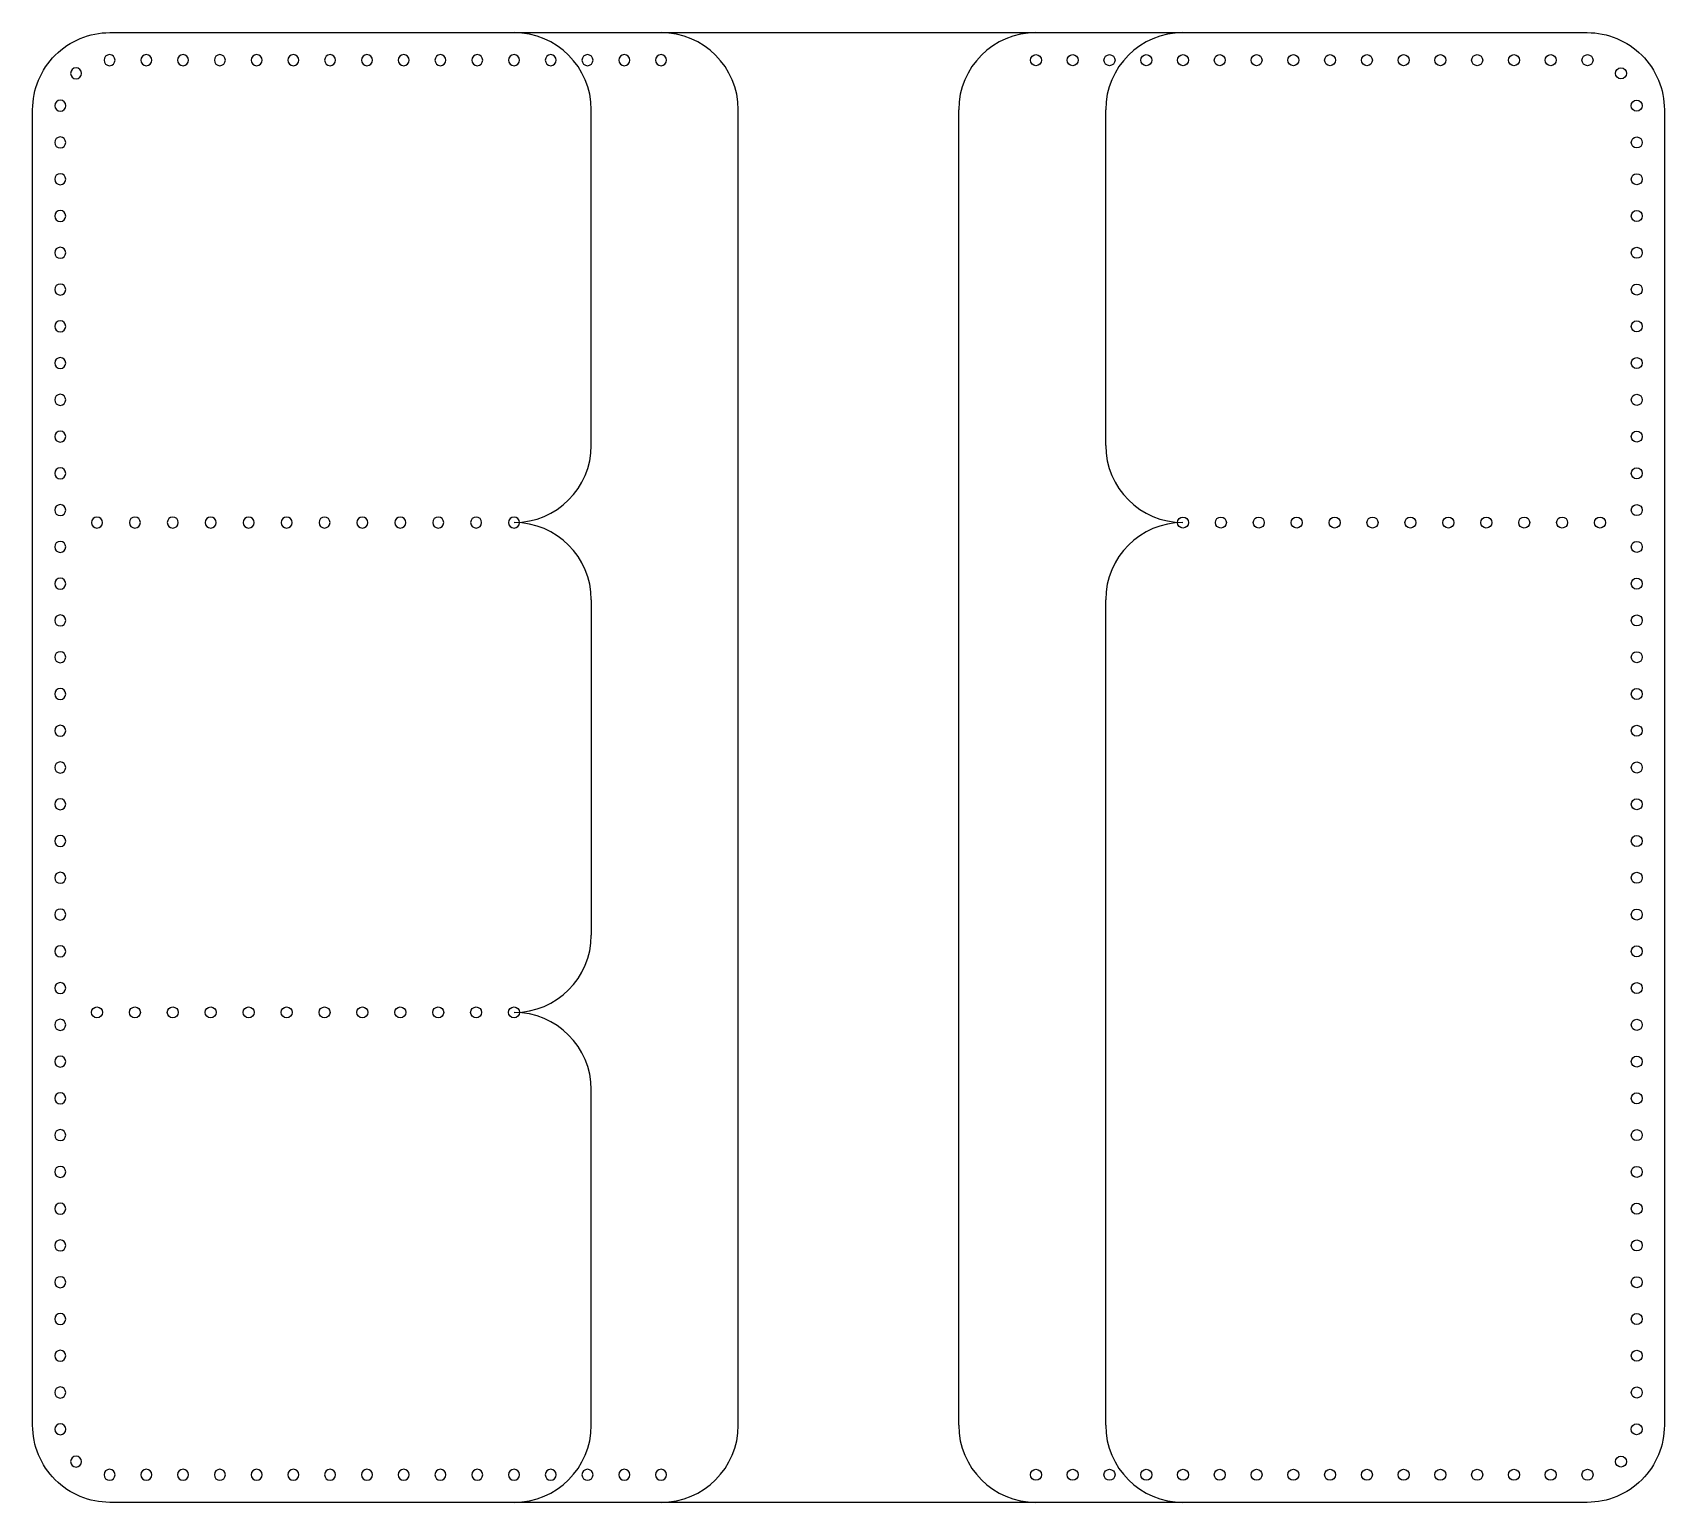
# Model space of a CAD drawing. Header units: millimetres. Extents: x 1821 to 2043, y 1712 to 1912.
import ezdxf

# ---------------------------------------------------------------- set-up
doc = ezdxf.new("R2010")
doc.units = ezdxf.units.MM

# ---------------------------------------------------------------- blocks, each defined once
blk = doc.blocks.new('*U3')
blk.add_circle((0, 0), 0.75)
blk = doc.blocks.new('*U4')
at = {"color": 0, "linetype": 'ByBlock', "lineweight": -2, "transparency": 16777216}
for p in [(1957.23, 1907.88), (1962.23, 1907.88), (1967.24, 1907.88), (1972.24, 1907.88), (1977.24, 1907.88), (1982.24, 1907.88), (1987.25, 1907.88), (1992.25, 1907.88), (1997.25, 1907.88), (2002.26, 1907.88), (2007.26, 1907.88), (2012.26, 1907.88), (2017.26, 1907.88), (2022.27, 1907.88), (2027.27, 1907.88)]:
    blk.add_blockref('*U3', p, dxfattribs=at)
for p, rotation in [((2032.27, 1907.88), 359.6257577706265), ((2036.82, 1906.08), 317.1594901308294), ((2038.96, 1901.68), 274.6932224910324), ((2038.98, 1896.68), 270.0000000000002), ((2038.98, 1891.68), 270.0000000000002), ((2038.98, 1886.67), 270.0000000000002), ((2038.98, 1881.67), 270.0000000000002), ((2038.98, 1876.67), 270.0000000000002), ((2038.98, 1871.66), 270.0000000000002), ((2038.98, 1866.66), 270.0000000000002), ((2038.98, 1861.66), 270.0000000000002), ((2038.98, 1856.66), 270.0000000000002), ((2038.98, 1851.65), 270.0000000000002), ((2038.98, 1846.65), 270.0000000000002), ((2038.98, 1841.65), 270.0000000000002), ((2038.98, 1836.64), 270.0000000000002), ((2038.98, 1831.64), 270.0000000000002), ((2038.98, 1826.64), 270.0000000000002), ((2038.98, 1821.63), 270.0000000000002), ((2038.98, 1816.63), 270.0000000000002), ((2038.98, 1811.63), 270.0000000000002), ((2038.98, 1806.63), 270.0000000000002), ((2038.98, 1801.62), 270.0000000000002), ((2038.98, 1796.62), 270.0000000000002), ((2038.98, 1791.62), 270.0000000000002), ((2038.98, 1786.61), 270.0000000000002), ((2038.98, 1781.61), 270.0000000000002), ((2038.98, 1776.61), 270.0000000000002), ((2038.98, 1771.61), 270.0000000000002), ((2038.98, 1766.6), 270.0000000000002), ((2038.98, 1761.6), 270.0000000000002), ((2038.98, 1756.6), 270.0000000000002), ((2038.98, 1751.59), 270.0000000000002), ((2038.98, 1746.59), 270.0000000000002), ((2038.98, 1741.59), 270.0000000000002), ((2038.98, 1736.58), 270.0000000000002), ((2038.98, 1731.58), 270.0000000000002), ((2038.98, 1726.58), 270.0000000000002), ((2038.96, 1721.58), 265.306777508968), ((1957.23, 1715.38), 180), ((1962.23, 1715.38), 180), ((1967.24, 1715.38), 180), ((1972.24, 1715.38), 180), ((1977.24, 1715.38), 180), ((1982.24, 1715.38), 180), ((1987.25, 1715.38), 180), ((1992.25, 1715.38), 180), ((1997.25, 1715.38), 180), ((2002.26, 1715.38), 180), ((2007.26, 1715.38), 180), ((2012.26, 1715.38), 180), ((2017.26, 1715.38), 180), ((2022.27, 1715.38), 180), ((2027.27, 1715.38), 180), ((2032.27, 1715.38), 180.3742422293735), ((2036.82, 1717.18), 222.8405098691711)]:
    blk.add_blockref('*U3', p, dxfattribs=dict(at, rotation=rotation))
blk = doc.blocks.new('*U10')
blk.add_circle((0, 0), 0.75)
blk = doc.blocks.new('*U11')
at = {"color": 0, "linetype": 'ByBlock', "lineweight": -2, "transparency": 16777216}
for p in [(1977.23, 1844.96), (1982.39, 1844.96), (1987.55, 1844.96), (1992.71, 1844.96), (1997.87, 1844.96), (2003.02, 1844.96), (2008.18, 1844.96), (2013.34, 1844.96), (2018.5, 1844.96), (2023.66, 1844.96), (2028.82, 1844.96), (2033.98, 1844.96)]:
    blk.add_blockref('*U10', p, dxfattribs=at)
blk = doc.blocks.new('*U15')
blk.add_circle((0, 0), 0.75)
blk = doc.blocks.new('*U17')
at = {"color": 0, "linetype": 'ByBlock', "lineweight": -2, "transparency": 16777216}
for p in [(1957.23, 1907.88), (1962.23, 1907.88), (1967.24, 1907.88), (1972.24, 1907.88), (1977.24, 1907.88), (1982.24, 1907.88), (1987.25, 1907.88), (1992.25, 1907.88), (1997.25, 1907.88), (2002.26, 1907.88), (2007.26, 1907.88), (2012.26, 1907.88), (2017.26, 1907.88), (2022.27, 1907.88), (2027.27, 1907.88)]:
    blk.add_blockref('*U15', p, dxfattribs=at)
for p, rotation in [((2032.27, 1907.88), 359.6257577706265), ((2036.82, 1906.08), 317.1594901308294), ((2038.96, 1901.68), 274.6932224910324), ((2038.98, 1896.68), 270.0000000000002), ((2038.98, 1891.68), 270.0000000000002), ((2038.98, 1886.67), 270.0000000000002), ((2038.98, 1881.67), 270.0000000000002), ((2038.98, 1876.67), 270.0000000000002), ((2038.98, 1871.66), 270.0000000000002), ((2038.98, 1866.66), 270.0000000000002), ((2038.98, 1861.66), 270.0000000000002), ((2038.98, 1856.66), 270.0000000000002), ((2038.98, 1851.65), 270.0000000000002), ((2038.98, 1846.65), 270.0000000000002), ((2038.98, 1841.65), 270.0000000000002), ((2038.98, 1836.64), 270.0000000000002), ((2038.98, 1831.64), 270.0000000000002), ((2038.98, 1826.64), 270.0000000000002), ((2038.98, 1821.63), 270.0000000000002), ((2038.98, 1816.63), 270.0000000000002), ((2038.98, 1811.63), 270.0000000000002), ((2038.98, 1806.63), 270.0000000000002), ((2038.98, 1801.62), 270.0000000000002), ((2038.98, 1796.62), 270.0000000000002), ((2038.98, 1791.62), 270.0000000000002), ((2038.98, 1786.61), 270.0000000000002), ((2038.98, 1781.61), 270.0000000000002), ((2038.98, 1776.61), 270.0000000000002), ((2038.98, 1771.61), 270.0000000000002), ((2038.98, 1766.6), 270.0000000000002), ((2038.98, 1761.6), 270.0000000000002), ((2038.98, 1756.6), 270.0000000000002), ((2038.98, 1751.59), 270.0000000000002), ((2038.98, 1746.59), 270.0000000000002), ((2038.98, 1741.59), 270.0000000000002), ((2038.98, 1736.58), 270.0000000000002), ((2038.98, 1731.58), 270.0000000000002), ((2038.98, 1726.58), 270.0000000000002), ((2038.96, 1721.58), 265.306777508968), ((1957.23, 1715.38), 180), ((1962.23, 1715.38), 180), ((1967.24, 1715.38), 180), ((1972.24, 1715.38), 180), ((1977.24, 1715.38), 180), ((1982.24, 1715.38), 180), ((1987.25, 1715.38), 180), ((1992.25, 1715.38), 180), ((1997.25, 1715.38), 180), ((2002.26, 1715.38), 180), ((2007.26, 1715.38), 180), ((2012.26, 1715.38), 180), ((2017.26, 1715.38), 180), ((2022.27, 1715.38), 180), ((2027.27, 1715.38), 180), ((2032.27, 1715.38), 180.3742422293735), ((2036.82, 1717.18), 222.8405098691711)]:
    blk.add_blockref('*U15', p, dxfattribs=dict(at, rotation=rotation))
blk = doc.blocks.new('*U20')
blk.add_circle((0, 0), 0.75)
blk = doc.blocks.new('*U21')
at = {"color": 0, "linetype": 'ByBlock', "lineweight": -2, "transparency": 16777216}
for p in [(1977.23, 1844.96), (1982.39, 1844.96), (1987.55, 1844.96), (1992.71, 1844.96), (1997.87, 1844.96), (2003.02, 1844.96), (2008.18, 1844.96), (2013.34, 1844.96), (2018.5, 1844.96), (2023.66, 1844.96), (2028.82, 1844.96), (2033.98, 1844.96)]:
    blk.add_blockref('*U20', p, dxfattribs=at)
blk = doc.blocks.new('*U22')
blk.add_circle((0, 0), 0.75)
blk = doc.blocks.new('*U18')
at = {"color": 0, "linetype": 'ByBlock', "lineweight": -2, "transparency": 16777216}
for p in [(1977.23, 1844.96), (1982.39, 1844.96), (1987.55, 1844.96), (1992.71, 1844.96), (1997.87, 1844.96), (2003.02, 1844.96), (2008.18, 1844.96), (2013.34, 1844.96), (2018.5, 1844.96), (2023.66, 1844.96), (2028.82, 1844.96), (2033.98, 1844.96)]:
    blk.add_blockref('*U22', p, dxfattribs=at)

msp = doc.modelspace()

# ---------------------------------------------------------------- linework, layer by layer
for p, q in [((1896.73, 1855.46), (1896.73, 1901.13)), ((1916.73, 1722.13), (1916.73, 1901.13)), ((1946.73, 1722.13), (1946.73, 1901.13)), ((1966.73, 1855.46), (1966.73, 1901.13)), ((1896.73, 1834.46), (1896.73, 1788.8)), ((1966.73, 1722.13), (1966.73, 1834.46)), ((1896.73, 1722.13), (1896.73, 1767.8))]:
    msp.add_line(p, q)
msp.add_lwpolyline([(1831.23, 1911.63), (2032.23, 1911.63, -0.414214), (2042.73, 1901.13), (2042.73, 1722.13, -0.414214), (2032.23, 1711.63), (1831.23, 1711.63, -0.414214), (1820.73, 1722.13), (1820.73, 1901.13, -0.414214)], format="xyb", close=True)
for centre, start, end in [((1886.23, 1901.13), 0, 90), ((1906.23, 1901.13), 0, 90), ((1957.23, 1901.13), 90, 180), ((1977.23, 1901.13), 90, 180), ((1886.23, 1855.46), 270, 0), ((1977.23, 1855.46), 180, 270), ((1886.23, 1834.46), 0, 90), ((1977.23, 1834.46), 90, 180), ((1886.23, 1788.8), 270, 0), ((1886.23, 1767.8), 0, 90), ((1886.23, 1722.13), 270, 0), ((1906.23, 1722.13), 270, 0), ((1957.23, 1722.13), 180, 270), ((1977.23, 1722.13), 180, 270)]:
    msp.add_arc(centre, 10.5, start, end)

# ---------------------------------------------------------------- block references
at = {"xscale": -1}
for name in ['*U17', '*U21']:
    msp.add_blockref(name, (3863.46, 0), dxfattribs=at)
for name in ['*U4', '*U11']:
    msp.add_blockref(name, (0, 0))
at = {"rotation": 180}
msp.add_blockref('*U18', (3863.46, 3623.26), dxfattribs=at)

doc.saveas('drawing.dxf')
